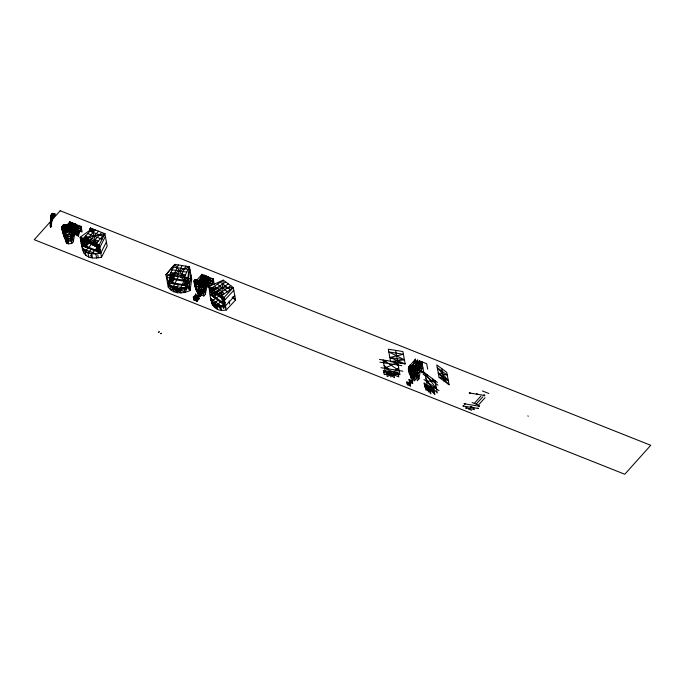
<?xml version="1.0" encoding="UTF-8"?>
<svg xmlns="http://www.w3.org/2000/svg" width="685" height="685" viewBox="0 0 685 685"><rect width="100%" height="100%" fill="white"/><g stroke="black" fill="none" stroke-linecap="round" stroke-linejoin="round"><path stroke-width="1.03" d="M66.599 232.052L64.784 232.986L63.628 232.523L63.097 228.533L63.08 231.05L63.953 232.943L65.614 233.123L67.335 231.145L65.221 232.078L63.696 231.847L62.703 228.388L63.2 231.393C65.178 232.643 68.56 228.893 66.505 232.361L64.381 233.114L64.167 231.359M51.212 217.085L50.664 216.905L53.37 217.59L53.978 215.912L50.913 222.719L50.776 226.769L50.45 220.022L51.101 215.15L51.752 213.703L52.574 213.42L54.98 213.891L54.586 215.766L53.139 216.528L51.187 215.629L51.101 215.15L52.026 215.013M51.015 218.686L50.382 222.548L50.733 226.761L50.656 219.859L51.752 213.703L53.439 213.514L54.132 214.439L52.034 220.073L51.075 226.435L52.034 216.203L54.98 213.891L54.586 215.766L53.576 216.254L51.495 214.816L52.197 214.354L51.752 213.703M51.015 224.98L50.904 226.384L50.502 223.344L50.913 223.661L51.187 222.651L50.596 222.445L50.904 226.384L50.51 222.505L51.238 222.745L50.382 222.548L51.007 223.43L50.416 222.488L50.356 226.487L50.913 226.812L51.169 225.057L51.075 226.435M50.93 224.791L50.733 225.999L51.032 222.753L50.741 223.61L50.493 222.719L50.647 226.667L50.536 224.851L51.161 225.031L51.11 226.315L51.161 225.031M50.553 223.224L50.913 223.661L51.032 222.753M95.378 244.22L96.508 244.665L94.521 245.179L93.742 242.242L94.83 243.166L93.862 243.209L94.247 244.605M63.354 228.97L62.335 228.559L62.395 229.535L63.362 229.92C62.438 228.139 63.174 225.279 65.332 224.791L67.901 225.844L70.161 230.588C67.952 234.236 67.002 224.8 62.729 226.093L61.71 227.985L63.448 230.554L63.277 231.607L65.546 232.506L67.335 231.145L67.404 231.65L66.856 231.479M62.112 228.704L61.71 227.985L62.515 225.862L63.594 224.868L64.613 225.057L67.464 226.401L68.885 227.951L66.856 230.023L64.065 230.169L66.924 230.622L69.296 228.687L68.843 227.043L67.087 225.399L63.594 224.868L61.787 227.446L63.26 228.696L64.613 228.721L66.265 225.708L67.901 225.844L69.998 230.28L68.774 231.718L66.668 231.83M65.846 236.188L67.507 243.44M61.855 227.566L63.251 229.295L63.731 236.188L65.606 239.382L67.507 240.135L70.778 239.878L72.567 237.875L73.321 234.784L73.055 231.102L69.63 229.484L69.836 221.906L76.189 224.432L78.364 236.145L74.811 233.457L73.295 241.788L71.745 243.517L68.457 243.817L66.548 243.064L64.159 236.479M70.932 230.083L70.983 228.105L76.189 224.432L73.458 231.222L77.336 230.631L82.114 231.967L81.087 226.452L74.733 223.926L69.716 229.518M203 283.539L203.077 280.567L208.283 276.894L209.944 285.85L204.327 283.624M201.732 281.955L201.518 289.447L203.368 293.454L204.918 291.724L205.286 285.277L205.149 283.564L203.222 282.545L199.832 287.203L200.585 291.647L202.589 293.582M201.373 283.727L200.996 281.663L196.86 280.019L195.293 281.758L195.525 288L198.641 295.526L200.602 296.28L201.613 295.098M68.569 241.266L67.918 241.36L67.858 243.098L68.457 243.817L66.582 234.261C64.116 233.619 62.13 231.444 61.701 228.936M63.44 231.581L62.361 227L63.388 225.468L64.613 225.057L63.491 226.187M94.616 245.752C94.915 244.699 96.79 247.037 95.292 245.932C94.008 246.3 95.318 244.134 95.301 245.59L95.104 245.881M197.211 291.442L196.424 289.918L197.974 293.214L199.883 293.976L203.368 293.454L203.222 282.545L205.149 283.564L203.282 285.166L201.715 284.54L201.929 274.368L208.283 276.894L205.551 283.684M50.913 223.284L50.476 223.336L50.596 222.445C51.195 234.287 50.176 219.5 50.741 223.233M64.501 231.744L64.818 233.285L65.049 232.549L66.171 232.797L65.503 231.342L64.03 230.973L63.474 231.727L63.962 229.441M62.301 228.216L62.249 229.15L63.962 229.792L66.299 229.595L63.679 227.266L62.001 227.112L63.26 228.696L67.892 230.092L64.184 230.434L63.602 232.138M50.998 225.125L50.913 226.812M200.422 283.35L197.246 282.083L196.86 280.019L195.028 279.54L193.795 281.398L199.498 284.112C199.087 287.426 198.693 291.682 202.015 293.677M63.294 231.273L65.221 232.078L65.614 233.123L63.953 232.943L63.26 230.177M211.571 295.535L211.973 291.082L225.776 281.989M221.075 305.262L223.764 308.156L224.475 300.364L233.791 290.312M64.03 231.556L63.559 228.302L63.26 228.696C63.38 226.478 66.068 223.747 67.952 226.118L68.885 227.951M92.655 231.821L90.711 231.453L90.394 229.989M91.516 231.607L91.071 230.545L90.3 230.845L90.103 228.721L91.165 228.499L92.835 229.406L93.674 230.948M50.416 226.435L50.425 223.045L50.647 226.667M224.783 303.224L222.993 304.02L221.46 295.749L223.276 280.131L233.277 287.554L235.58 299.962L226.264 310.005C210.304 312.985 210.381 297.427 208.959 286.467L223.276 280.131L211.459 288.325L212.992 296.596L217.428 293.522L224.149 298.514M50.45 226.572L50.818 224.928M50.99 223.841L50.493 222.719L50.861 223.798L50.27 225.725L50.733 225.999L50.467 224.543M199.832 287.203L200.225 284.172M201.176 282.691L206.827 276.389L213.181 278.915L214.208 284.429L209.43 283.093L201.929 274.368L195.293 281.758C191.654 288.805 201.527 292.461 205.414 287.246L203.984 286.681L202.948 287.828M410.503 375.722C408.534 372.631 406.967 367.374 410.358 364.814L410.735 366.877M418.415 376.519L416.865 378.248C414.142 374.438 414.331 369.369 416.574 365.37L408.68 366.74L410.974 378.257L412.01 377.101M190.13 280.704L185.695 285.808L184.162 277.545L174.829 264.401L165.958 274.625L168.253 287.032C173.031 294.387 183.023 293.839 190.105 290.526L191.689 279.137L189.394 266.739L174.829 264.401L169.597 275.207L171.13 283.479L171.926 277.785M184.548 289.138L186.466 289.943L187.022 287.229L190.105 290.526L187.801 278.127L189.394 266.739L169.597 275.207M187.253 286.065L189.908 269.496M173.827 275.593L167.482 282.896C172.26 290.252 182.253 289.704 189.334 286.399L190.927 275.002M401.29 362.947L379.456 359.419M93.776 242.55L93.597 242.473M64.381 233.114L64.655 232.746L64.81 233.183L63.705 232.369L64.099 231.402M50.904 224.671L50.716 225.862L50.75 224.509M199.6 295.903L200.046 293.12M83.048 246.035L83.844 241.248L84.777 239.399M98.94 252.354L99.736 247.559L105.379 236.462M50.724 223.438C50.082 222.017 50.75 224.123 51.264 221.264M195.61 285.525L196.124 282.545M82.842 238.329L82.902 242.558L81.986 243.697L81.267 243.415M62.266 230.819L63.731 236.188L65.246 237.875L70.093 238.714L73.064 236.599M200.551 296.288L198.453 289.464L198.95 283.941L206.057 276.012L208.231 287.726M411.411 376.399L411.103 376.741L412.473 375.217L413.201 379.139L412.139 380.321L410.041 373.505L410.538 367.982L417.644 360.045L419.819 371.767M416.343 376.476L416.66 378.171L414.048 381.083L411.95 374.258L412.438 368.735L419.554 360.807L421.729 372.52M50.733 225.999L50.544 224.483M200.885 291.185L201.142 292.563L199.883 293.976L203.839 295.988L205.389 294.259L206.904 285.919L209.036 287.537M418.886 379.053L420.393 370.713L423.946 373.402L421.78 361.689L415.153 369.078L417.336 380.783L418.886 379.053L416.711 367.34L415.153 369.078L422.928 367.896L415.701 375.945M63.876 230.622L64.09 228.507L66.265 225.708L63.431 227.951L61.787 227.446M93.948 244.108L93.657 243.749L94.513 245.17L94.941 244.254L94.085 244.245L94.11 242.199M168.852 284.112L168.253 287.032L170.3 284.669M169.049 283.145L170.103 277.964L171.413 275.267M196.535 282.939C192.279 289.001 200.542 296.81 205.106 290.517M62.095 227.925L63.166 225.117L65.332 224.791M95.027 244.613L94.513 245.17L93.991 242.336L93.443 242.182M71.745 243.517L70.778 239.878L71.454 236.385L71.12 230.083L70.161 230.588L68.594 228.002M93.46 245.11L93.383 244.682L93.117 245.495M62.027 227.54L62.746 225.536C70.324 225.596 69.724 235.032 70.778 239.878L70.983 239.407L71.411 240.837L67.918 241.36L66.008 240.606L64.099 233.816M187.801 277.656L185.695 285.808L188.315 280.405L187.801 277.656L184.676 280.302L187.776 286.142M72.824 230.708L74.733 223.926L79.212 228.542L72.858 226.016L81.087 226.452L78.364 236.145L70.983 228.105L69.039 228.396M204.644 284.147L206.827 276.389L211.305 281.004L204.952 278.478L213.181 278.915L211.271 285.705M62.266 226.264L62.001 227.112L63.063 227.283L62.361 227M92.312 231.967L92.055 230.922L92.835 229.406L90.377 227.951L89.915 229.269L90.994 231.213L92.835 230.023L90.694 228.165L89.915 229.269M51.555 220.484L52.206 220.501L52.813 218.549M63.277 231.607L64.227 232.224M197.023 301.186L198.719 295.971L195.533 294.704L193.333 297.162L193.838 299.919L197.023 301.186L199.224 298.72L198.719 295.971L193.333 297.162L197.023 301.186L195.533 294.704M50.553 223.498L50.493 222.719M62.498 227.874L65.76 228.602L67.164 227.292L67.464 226.401L66.865 225.399M70.778 239.878L71.197 238.2L70.093 238.714M70.307 229.963L70.983 228.105L75.752 229.441L74.733 223.926M201.724 284.292L203.077 280.567L207.846 281.903L206.827 276.389M53.439 213.514L53.147 214.302L51.495 214.816M62.489 229.458L62.797 228.67M93.203 245.102C93.357 243.723 95.181 245.196 93.759 245.41C92.518 245.444 94.179 243.654 93.896 245.067L93.605 245.324M69.622 228.833L72.053 222.788L74.228 234.501M71.231 230.331L73.963 223.541L76.138 235.263M199.189 281.158L201.929 274.368L203.591 283.325M201.416 282.04L204.156 275.25L206.322 286.964M203.325 282.802L206.057 276.012M410.598 371.15L409.339 373.419M412.687 365.953L415.418 359.163L417.593 370.876M414.913 366.835L417.644 360.045M414.091 374.387L415.367 371.21L414.485 366.449M416.822 367.597L419.554 360.807M416.309 375.269L421.78 361.689M63.885 235.289L64.69 237.258M66.154 229.749L66.608 231.504M93.862 243.209L94.83 242.122M178.468 264.984L173.236 275.79L170.103 277.964L173.236 275.319M171.13 283.479L175.052 275.37M171.858 283.599L173.819 279.54M176.884 276.38L182.107 265.575M178.288 276.62L172.962 287.614L173.733 291.75L180.249 288.787L185.977 276.945M185.755 266.157L180.523 276.963L184.676 280.302L185.986 277.596M178.331 284.635L176.387 288.65L177.158 292.778M184.162 277.545L189.394 266.739M184.967 285.696L186.928 281.646M50.562 223.122L51.195 221.212M102.664 236.171L89.949 231.119L83.33 238.491L84.863 246.763L87.68 241.214L81.686 245.495L83.125 248.809L83.887 252.945C87.569 258.896 95.532 258.57 101.526 257.209L107.168 246.112L104.873 233.713L92.15 228.662L80.128 237.25L80.847 237.541L82.303 245.41L81.661 245.521L100.755 253.073L106.406 241.976M83.33 238.491L104.873 233.713L99.231 244.802L101.526 257.209M62.763 228.679L63.465 230.528M65.212 229.937L63.106 227.095M87.303 239.416C85.479 244.862 89.769 236.197 86.284 240.803M86.935 241.009L87.74 239.733M195.182 281.946L198.35 280.61M64.613 228.721L66.317 229.244L68.243 227.129L66.077 229.15L63.928 229.312L61.915 228.627L63.02 228.088L62.249 227.206M64.176 226.41C62.583 228.242 66.71 228.062 66.856 230.023L67.335 232.095L68.123 231.701M66.856 230.023L66.008 230.254L64.09 228.507L65.52 228.507L67.464 226.401M94.093 244.896L93.323 245.007L93.759 245.41M94.804 245.804L94.95 245.196L95.677 245.692L94.95 245.196M87.971 239.81L86.798 240.932M66.428 225.142L64.741 225.793L66.257 226.607M63.474 229.133L64.056 228.345M63.559 229.629L64.013 229.595M63.611 230.52L64.099 229.852L64.895 230.16L65.503 231.342L64.184 232.369L63.345 231.881M64.202 232.754L64.287 231.71M69.433 228.225L68.937 229.929L67.104 231.076L66.239 230.734L63.662 231.795L63.362 231.333M63.594 224.868L62.986 225.63L63.962 225.519M62.866 232.977L64.887 235.803L66.796 236.565L69.767 236.642L70.341 235.94M68.611 227.848L67.258 229.227L67.661 229.389M65.049 238.311L67.858 243.098L66.805 242.678L65.606 239.382L64.887 235.803L65.537 235.032M66.796 236.565L67.447 235.794M165.941 274.651L174.829 264.401M169.572 283.23L166.464 277.382L168.51 275.027M408.654 371.715L410.606 369.523M415.016 374.241L417.482 371.475M66.668 225.433L69.836 221.906L77.336 230.631L72.893 233.123M70.212 223.969L68.012 226.427L69.836 221.906L71.488 230.862L77.85 233.388L81.601 229.21L75.239 226.684L71.308 231.11M68.26 227.026L72.053 222.788M68.586 229.167L72.439 224.868M68.894 229.192L73.963 223.541M74.348 225.622L69.947 230.528L75.119 229.749L73.218 231.873M72.165 231.419L76.574 226.495M70.855 235.366L71.891 234.21L73.321 234.784L71.454 236.385L69.767 236.642M72.91 235.571L81.087 226.452M71.411 240.837L72.824 239.253M95.335 229.92L86.507 239.759L83.844 241.248M89.983 242.747L89.666 241.043L98.512 231.188M84.863 246.763L89.273 241.839M85.497 247.011L88.81 243.329M101.688 232.446L92.869 242.284L96.559 246.3L99.393 252.534M91.422 244.365L85.197 251.301L85.959 255.428M93.785 243.184L93.991 242.336M99.291 250.59L97.578 251.815L96.046 243.543L104.873 233.713M91.293 249.314L88.014 252.97L88.776 257.098M96.26 244.562L95.9 244.965L95.968 243.903L95.266 244.425M90.899 256.627L92.321 257.954L91.559 253.827L97.775 246.891M96.945 251.558L99.154 249.1M97.578 251.815L99.565 249.597M197.177 284.403L195.696 283.813L202.306 276.44M204.156 275.25L197.04 283.179L196.552 288.71L197.974 293.214M197.939 283.616L198.487 283.008M204.541 277.331L199.472 282.982L199.087 280.901M196.912 280.293L195.028 279.54L193.795 281.398C194.249 283.941 195.585 286.595 198.41 287.049L206.442 278.093M203.402 283.581L207.332 279.146L213.694 281.672L209.944 285.85M198.453 289.464L200.208 287.512L199.446 283.384L195.293 281.758L195.696 283.813M208.668 278.966L204.258 283.881L209.43 283.093L203.077 280.567L195.293 281.758L197.263 283.958M199.506 290.808L200.594 289.592M205.312 284.335L207.212 282.22L199.446 283.384L203.282 285.166L205.149 283.564M200.885 291.176L199.515 292.7L199.823 292.358M200.585 291.647L203.419 290.714L205.32 289.121M205.003 288.042L213.181 278.915M199.703 294.344L198.641 295.526L197.015 290.928L197.357 291.827M198.719 295.971L196.509 298.429L193.838 299.919M202.777 292.444L203.428 292.195M408.851 366.809L415.418 359.163M408.388 369.498L415.804 361.235M409.998 371.082L418.03 362.125M414.04 368.188L416.574 365.37M410.041 373.505L412.678 370.576M411.899 371.844L419.939 362.887M410.546 375.449L412.182 373.633M416.9 368.376L418.8 366.252L411.026 367.425L411.796 371.553M411.95 374.258L415.256 370.585M414.75 372.024L422.166 363.761M412.456 376.211L415.641 372.666M416.908 371.253L420.701 367.014L412.935 368.179L415.11 379.892M411.471 378.009L412.73 376.604M415.418 374.815L413.012 377.495L413.32 377.152M413.38 378.771L416.189 375.637M416.274 377.238L418.158 375.14M474.311 403.405L480.921 396.033M476.212 404.167L482.831 396.795M485.057 397.677L478.438 405.049L472.085 402.523M86.413 240.803L87.406 239.416L86.13 240.829M212.992 296.596L216.991 292.289M211.459 288.325L233.277 287.554L223.961 297.607L226.264 310.005L221.974 298.506L218.96 293.891L230.776 285.705M216.683 304.816L221.392 309.868L220.621 305.733L210.629 298.317C211.853 305.048 219.842 306.161 225.493 305.878L234.809 295.826L232.275 297.581M437.432 382.418L422.465 371.27M63.071 231.915L63.602 231.35M72.216 231.932L70.418 230.528L69.622 232.078L71.189 232.703L73.055 231.102L71.12 230.083M91.165 228.499L90.514 229.141L92.055 230.922M66.094 225.091L64.202 226.47M64.056 225.142L65.76 224.877M67.472 241.754L67.918 241.36M93.357 245.187L93.588 244.622L94.205 245.239L93.836 244.75M73.055 231.102L71.189 232.703L68.92 232.018M51.94 220.322L50.656 219.859L50.827 220.287M63.696 231.847L64.45 232.147M182.056 285.225L185.181 283.059M216.46 292.041L228.276 283.847M213.497 296.965L217.924 293.891M219.979 295.415L211.648 301.195L212.418 305.33L216.648 304.911L224.98 299.131M221.46 295.749L233.277 287.554M218.053 300.347L213.66 303.386L214.431 307.522M222.497 303.643L223.969 302.624L222.822 296.425M222.993 304.02L225.296 302.419M383.6 362.759L386.734 360.593M395.545 370.02L398.679 367.854M65.503 231.342L64.099 231.59L65.392 230.965L67.233 231.461L69.75 229.578L68.363 226.41L67.258 225.973M94.402 250.547L97.073 249.057M205.962 285.037L209.43 283.093L204.798 284.832M409.544 382.256L412.207 380.766L412.721 383.523L409.544 382.256L409.031 379.499L412.207 380.766M407.335 384.713L410.007 383.223L410.512 385.98L407.335 384.713L406.821 381.956L410.007 383.223M95.069 241.993L93.742 242.242M63.268 230.879L66.924 230.622M52.283 215.835L53.07 215.45L53.576 216.254M393.747 373.582L387.222 376.544L386.46 372.417L393.747 373.582L394.509 377.718L386.46 372.417M220.493 302.162L222.488 301.263M425.471 375.877L427.457 374.978M433.99 386.957L435.977 386.057M196.86 280.019L193.795 281.398L195.362 282.014M211.922 295.8L209.473 289.224L212.333 287.957M216.76 291.964L210.492 294.738L225.493 305.878M95.831 244.28L95.241 244.245M69.707 226.855L76.189 224.432C71.343 228.636 66.325 234.433 68.414 241.18M72.704 232.361L77.336 230.631L70.983 228.105M195.311 281.749L208.283 276.894L201.655 284.284L199.823 285.457L198.873 285.08M202.203 291.151L203.419 290.714M93.571 242.319L94.299 242.336M405.186 363.932L389.851 357.467L403.397 354.291L388.832 351.953L404.424 359.805L390.621 361.603L388.318 349.196L402.891 351.533L405.186 363.932L395.819 362.433M63.705 231.599L64.193 231.487L63.808 231.093M54.5 214.636L52.574 213.42L54.389 213.746L53.147 214.302L53.541 214.825M63.431 227.951L63.731 228.781L62.438 228.276L63.294 229.732L65.306 229.775M203.385 286.869L198.41 287.049M100.755 253.073C94.77 254.435 86.798 254.76 83.125 248.809L95.831 253.852L96.602 257.988M69.322 229.578L73.209 228.987M197.537 282.631L205.303 281.458M199.883 293.976L203.368 293.454M51.187 215.629L51.7 215.552L51.101 215.15M52.034 216.203L53.139 216.528M184.539 288.017L170.745 289.815L169.983 285.688L184.539 288.017L185.301 292.152L169.983 285.688M386.374 372.28L399.192 370.611L383.095 360.002L385.201 371.373M398.036 372.811L384.242 374.618L383.48 370.482L398.036 372.811L398.798 376.947L383.48 370.482M65.546 232.506L64.184 232.369M430.146 389.705L425.907 390.125L425.145 385.989L430.146 389.705L430.908 393.841L425.145 385.989M71.291 234.407L66.582 234.261M92.835 229.406L92.278 229.03M50.493 220.056L50.656 219.859M194.317 280.43L196.201 280.747M96.602 244.348L92.013 243.552L82.953 238.928M199.498 284.112L201.895 284.609M64.484 232.001L65.221 232.078M199.224 298.72L193.333 297.162M65.392 230.965L63.97 230.802L64.87 231.307M50.536 224.851L51.169 225.057L50.673 225.014M173.519 267.107L188.084 269.436M170.394 269.513L186.782 272.142M170.907 272.51L185.472 274.839M170.248 273.863L184.822 276.192M165.967 274.625L187.793 278.127M189.608 278.804L191.689 279.137L189.779 278.333M166.464 277.382L188.315 280.884M173.091 279.429L187.656 281.758M186.089 285.003L171.524 282.665L173.271 275.541L173.742 278.076M167.482 282.896L189.334 286.399M170.368 287.751L184.924 290.08M173.348 289.686L180.635 290.851M389.851 357.467L404.424 359.805M390.621 361.603L393.738 362.1M379.961 362.177L401.812 365.679M380.98 367.691L402.831 371.193M383.857 372.546L398.413 374.875M386.845 374.481L394.123 375.645M469.816 393.053L484.389 395.391M464.584 403.859L479.157 406.196M463.437 406.068L477.993 408.406M466.425 408.003L473.703 409.168M449.069 384.756L438.306 373.197L447.279 375.106L437.278 367.682L448.307 380.62L439.068 377.332L436.773 364.934L446.774 372.357L449.069 384.756L439.068 377.332M87.474 239.613L87.706 239.664M200.02 291.656L196.235 290.149M52.822 217.419L51.803 217.145M94.787 245.213L95.789 245.487M51.015 223.087L50.527 222.942L51.366 222.967M51.11 226.315L50.947 225.023L50.801 226.624L50.356 226.487M50.562 226.589L51.135 225.082M69.288 229.526L71.112 230.092L68.517 228.447M50.382 222.548L51.298 222.856M51.418 223.062L50.476 222.676M69.485 229.535L71.112 230.092L69.211 229.329M211.391 302.453L216.006 304.097L216.391 306.161M216.931 304.423L220.621 305.733M434.119 390.536L424.888 387.248L424.126 383.112L434.119 390.536L434.881 394.663L424.126 383.112M93.169 242.43L94.479 242.952L94.727 244.314L85.111 240.495L84.854 239.133L91.413 241.728M87.74 233.576L102.048 239.253M64.484 224.74L67.952 226.118M482.446 390.972L488.807 393.498M73.364 228.773L79.725 231.299M205.457 281.235L211.819 283.761M63.388 225.468L64.03 225.725M62.746 225.536L63.26 225.716L63.166 225.117L62.515 226.992M65.537 226.144L67.164 227.292M66.924 227.197L67.738 227.934M68.8 228.49L69.296 228.687M64.912 226.752L66.591 227.977M68.363 228.747L67.618 227.891M68.783 228.867L69.528 229.158M67.173 228.627L66.394 227.9M85.539 236.034L98.255 241.086M68.175 229.244L68.663 229.441M73.192 232.814L71.505 232.147L72.002 234.827M84.435 237.267L97.15 242.31M205.286 285.277L203.599 284.609L204.096 287.289M63.388 230.117L64.707 231.093M64.467 230.759L63.337 230.408L63.294 229.732M63.08 231.05L64.193 231.487M80.239 237.849L99.316 245.427M63.705 232.369L65.614 233.123M80.539 239.467L83.253 240.546M96.491 243.757L96.902 245.975L99.616 247.045M99.736 247.559L80.659 239.981L83.501 246.215M80.976 241.822L82.902 242.558L82.063 238.02M100.053 249.4L98.109 248.595L96.902 245.975M81.224 243.184L82.123 243.535M99.411 250.402L100.301 250.753M100.344 250.993L98.109 248.595L97.27 244.066M81.327 243.74L82.046 244.023M99.693 251.027L100.404 251.309M85.522 246.026L98.238 251.07M81.515 244.725L82.226 245.007M99.873 252.011L100.592 252.303M81.592 245.127L82.303 245.41M83.887 252.945L82.448 249.631L80.154 237.233L99.222 244.802L98.486 244.545L99.95 252.422L100.661 252.705M198.898 295.141L199.977 295.569M91.559 253.827L85.197 251.301L86.618 252.628M409.287 380.877L412.464 382.144M90.351 255.257L91.936 255.89M470.646 406.53L473.832 407.789M193.581 298.54L196.766 299.807M407.078 383.335L410.255 384.602M468.446 408.988L471.622 410.246M87.92 240.349L89.666 241.043M90.3 230.845L90.994 231.213M93.545 244.596L94.393 245.059M64.287 227.566L65.203 228.131M51.306 219.876L52.206 220.501M527.818 415.881L528.272 416.215M438.306 373.197L448.307 380.62M422.97 374.019L437.972 385.158M423.989 379.533L438.991 390.673M424.503 385.184L434.495 392.599M425.522 388.061L430.522 391.769M220.322 282.186L230.323 289.609M217.368 284.232L228.619 292.581M232.241 297.487L235.58 299.962L232.883 297.067M214.414 286.279L224.415 293.702M212.941 287.298L222.942 294.73M208.968 286.476L223.961 297.598M209.473 289.224L224.475 300.364M213.883 295.98L223.884 303.404M211.014 300.381L214.345 302.856M216.837 304.714L221.007 307.805M212.033 303.258L217.034 306.974M204.31 284.403L202.563 283.273M394.021 361.757L398.165 365.096M384.114 365.516L388.267 368.855M170.616 280.722L174.769 284.061M99.95 252.422L100.738 253.099M95.292 245.932L94.77 245.615L95.438 245.393M409.031 379.499L412.721 383.523M406.821 381.956L410.512 385.98M203.077 280.567L209.165 287.203M84.349 244.006L88.04 248.021M62.446 228.636L63.157 229.466M62.438 228.276L63.011 228.953M53.207 213.866L54.081 214.962M69.801 232.147L70.469 230.811M90.377 227.951L91.31 229.261M62.712 228.944L63.328 229.877M432.458 378.685L435.472 383.3M425.976 378.634L428.99 383.249M212.487 293.839L215.492 298.446M188.247 287.024L190.105 290.526M94.136 244.262L94.513 245.17M194.36 283.282L195.559 286.947M92.835 230.023L93.46 231.975M63.679 232.523L64.09 233.799M62.772 230.28L62.335 228.559M199.952 295.56L199.566 294.225L198.539 293.814L198.924 295.149M66.445 241.351L66.548 243.064L66.008 240.606M93.126 232.378L96.046 243.543M441.774 368.641L444.068 381.04M427.697 369.224L426.678 363.709L420.316 361.183L421.343 366.698M429.118 386.819L429.889 390.955M427.645 387.847L428.408 391.983M412.575 365.696L412.961 367.776M395.605 350.369L397.899 362.767M390.758 371.647L391.52 375.782M390.099 373L390.87 377.127M229.098 300.955L229.672 304.054M224.355 304.688L224.74 306.76M223.19 305.048L223.764 308.156M213.823 289.738L214.97 295.937M214.148 303.053L214.919 307.188M204.918 291.724L205.389 294.259M203.111 292.067L203.839 295.988M195.516 293.814L196.021 296.562M184.282 277.108L185.618 284.343M186.003 286.407L186.388 288.479M185.883 286.844L186.466 289.943M177.646 288.916L178.023 290.988M176.61 288.205L177.372 292.332M171.173 275.01L172.509 282.246M97.279 246.198L98.049 250.333M97.775 254.871L98.289 257.628M91.696 241.848L92.013 243.552M87.637 240.238L87.954 241.933M85.454 239.579L86.601 245.787M72.276 236.282L73.295 241.788M194.96 285.44L195.961 289.815M62.78 228.019L63.303 230.134M64.673 233.508L64.887 235.803M211.263 298.874L211.314 300.261M195.859 287.709L195.85 288.625L196.458 287.948L195.859 287.709M158.637 332.182L159.245 331.84L158.637 332.182M160.615 333.646L161.232 333.312L160.615 333.646M205.003 290.817L205.611 290.474L205.003 290.817M463.009 406L463.899 406.051L463.06 405.922M464.156 403.79L465.046 403.85L464.156 403.79M469.311 392.976C469.927 394.474 470.92 391.811 469.311 392.976M465.8 407.9C466.562 409.724 467.761 406.488 465.8 407.9M470.526 407.207L471.366 407.258L470.526 407.207M476.409 394.115C477.12 395.827 478.258 392.779 476.409 394.115M473.232 409.091L474.208 409.15L473.232 409.091M477.522 408.328L478.498 408.38L477.522 408.328M478.764 406.136L479.569 406.179L478.764 406.136M483.73 395.288C484.526 397.214 485.802 393.789 483.73 395.288M60.22 210.757L34.25 239.699L624.78 474.243L650.75 445.301L60.22 210.757M397.66 362.339L384.619 368.273L399.954 374.738L397.66 362.339M434.958 380.543L426.49 381.391L437.261 392.95L434.958 380.543M180.249 288.787L172.962 287.614L181.011 292.915L180.249 288.787M436.491 388.815L427.26 385.527L424.957 373.119L436.491 388.815M216.648 304.911L211.648 301.195L217.419 309.038L216.648 304.911"/></g></svg>
